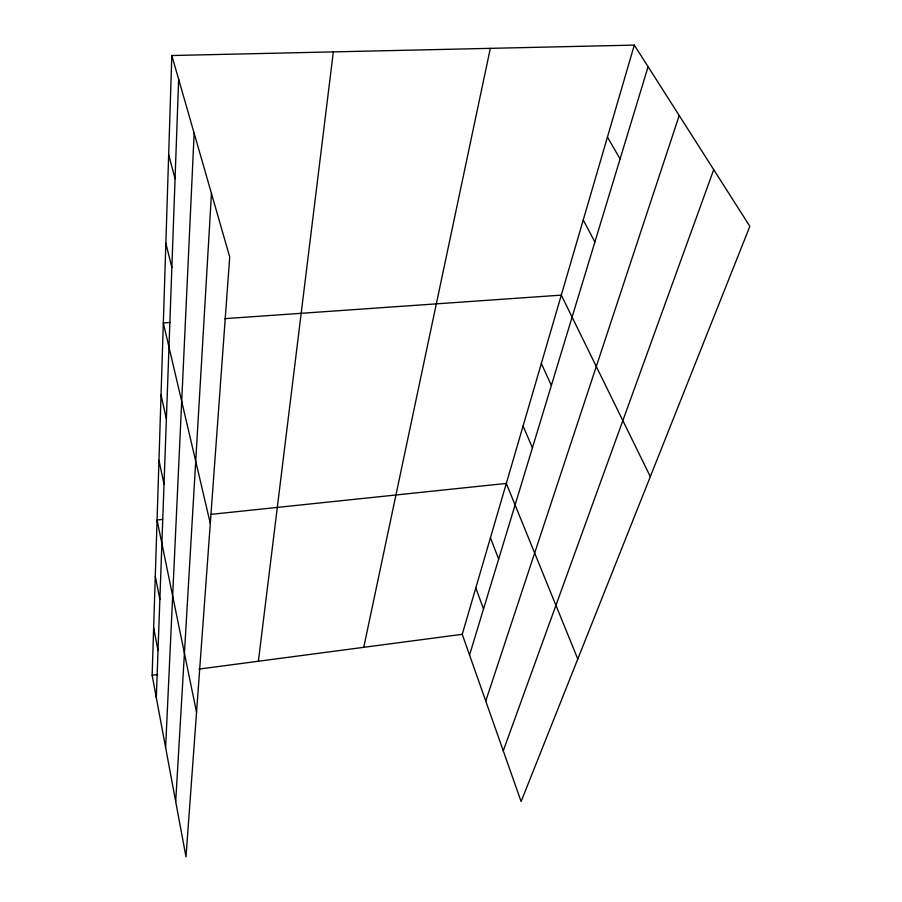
<?xml version="1.0" encoding="UTF-8"?>
<svg xmlns="http://www.w3.org/2000/svg" width="902" height="902" viewBox="0 0 902 902"><rect width="100%" height="100%" fill="white"/><g stroke="black" fill="none" stroke-linecap="round" stroke-linejoin="round"><path stroke-width="1.35" d="M171.82 55.529L229.717 256.991L186.004 856.9L152.145 675.282L171.82 55.529L634.309 45.1L749.855 226.346L521.119 801.528L462.252 634.309L634.309 45.1M156.317 697.686L178.652 79.286M165.618 747.544L194.155 133.214M175.698 801.607L211.463 193.445M258.389 661.245L333.334 51.888M363.754 647.32L490.327 48.347M469.547 655.032L648.087 66.703M485.75 701.046L679.206 115.524M503.26 750.791L713.719 169.655M152.145 675.282L157.647 674.549M198.891 669.104L462.252 634.309M162.597 519.428L157.072 520.003L196.546 712.321M210.933 514.365L506.315 483.427L577.787 659.035M170.309 322.454L163.33 322.95L210.301 523.442M224.733 318.654L561.303 295.123L650.319 476.651M607.452 137.07L620.091 158.955M583.244 219.987L594.892 241.995M541.335 363.517L551.37 385.436M523.07 426.048L532.439 447.809M490.429 537.806L498.659 559.116M475.794 587.946L483.528 608.974M168.674 154.682L175.067 178.743M165.867 243.292L171.854 267.443M161.041 394.952L166.385 418.923M158.966 460.347L164.04 484.092M155.291 576.243L159.868 599.379M153.656 627.815L158.019 650.59"/></g></svg>
